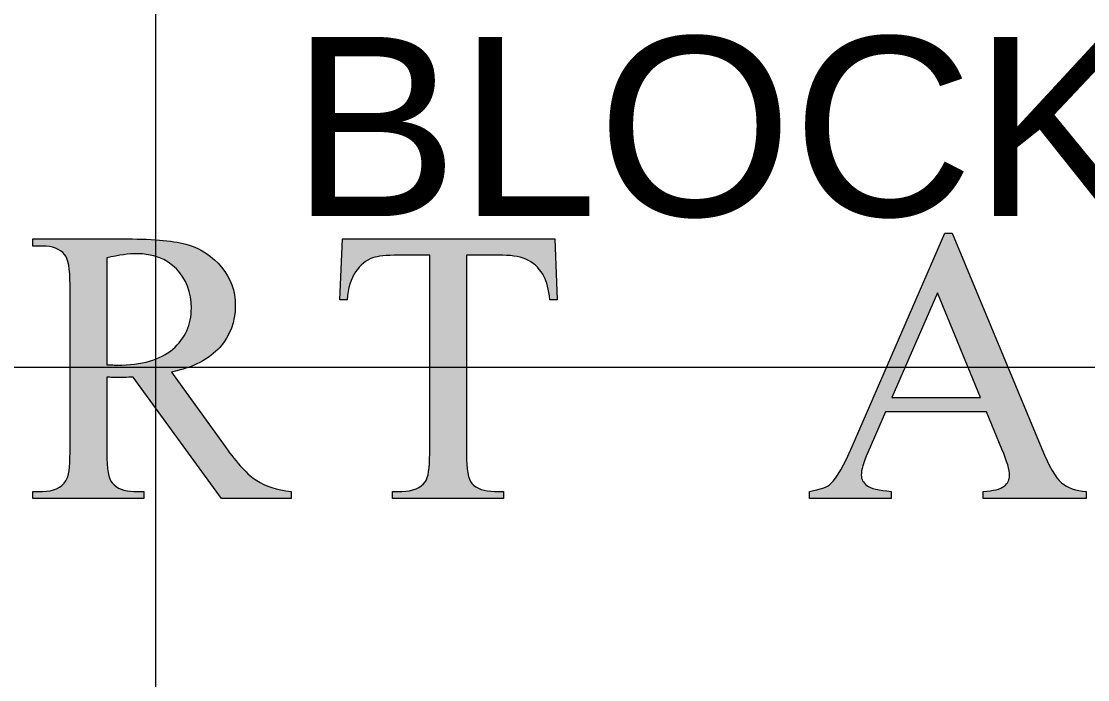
# Model space of a CAD drawing. Header units: inches. Extents: x -9.4 to 19.3, y -1.6 to 20.4.
# Drawn here: x 10.93 to 11.487, y 1.837 to 2.181 of the extents above; entities that cross this region are included whole.
import ezdxf

# ---------------------------------------------------------------- set-up
doc = ezdxf.new("R2010")
doc.units = ezdxf.units.IN
doc.header["$MEASUREMENT"] = 0
doc.linetypes.add('DASHEDX2', pattern=[1.5, 1, -0.5])
doc.layers.add('G-Anno-Nplt', color=5, linetype='Continuous', lineweight=0, plot=False)
doc.layers.add('G-Anno-RAMSA', color=5, linetype='Continuous', lineweight=0)
doc.styles.add('Sans', font='swissl.ttf')

# ---------------------------------------------------------------- blocks, each defined once
blk = doc.blocks.new('*U22')
h = blk.add_hatch(color=0)
h.paths.add_polyline_path([(1.49141, 0.88944), (1.55336, 0.88944), (1.52322, 0.9625)], flags=16)
edge = h.paths.add_edge_path()
edge.add_spline(control_points=[(1.56822, 0.85344), (1.56822, 0.85344), (1.55747, 0.87949), (1.55747, 0.87949)], knot_values=[21, 21, 21, 21, 22, 22, 22, 22], degree=3, periodic=0)
edge.add_spline(control_points=[(1.55747, 0.87949), (1.55747, 0.87949), (1.48708, 0.87949), (1.48708, 0.87949)], knot_values=[0, 0, 0, 0, 1, 1, 1, 1], degree=3, periodic=0)
edge.add_spline(control_points=[(1.48708, 0.87949), (1.48708, 0.87949), (1.4747, 0.85105), (1.4747, 0.85105)], knot_values=[1, 1, 1, 1, 2, 2, 2, 2], degree=3, periodic=0)
edge.add_spline(control_points=[(1.4747, 0.85105), (1.47168, 0.84404), (1.47017, 0.8388), (1.47017, 0.83535), (1.47017, 0.83259), (1.47148, 0.83017), (1.4741, 0.82809)], knot_values=[2, 2, 2, 2, 3, 3, 3, 4, 4, 4, 4], degree=3, periodic=0)
edge.add_spline(control_points=[(1.4741, 0.82809), (1.47672, 0.826), (1.48239, 0.82465), (1.4911, 0.82403)], knot_values=[4, 4, 4, 4, 5, 5, 5, 5], degree=3, periodic=0)
edge.add_spline(control_points=[(1.4911, 0.82403), (1.4911, 0.82403), (1.4911, 0.81905), (1.4911, 0.81905)], knot_values=[5, 5, 5, 5, 6, 6, 6, 6], degree=3, periodic=0)
edge.add_spline(control_points=[(1.4911, 0.81905), (1.4911, 0.81905), (1.43412, 0.81905), (1.43412, 0.81905)], knot_values=[6, 6, 6, 6, 7, 7, 7, 7], degree=3, periodic=0)
edge.add_spline(control_points=[(1.43412, 0.81905), (1.43412, 0.81905), (1.43412, 0.82403), (1.43412, 0.82403)], knot_values=[7, 7, 7, 7, 8, 8, 8, 8], degree=3, periodic=0)
edge.add_spline(control_points=[(1.43412, 0.82403), (1.44167, 0.82537), (1.44656, 0.82711), (1.44878, 0.82926)], knot_values=[8, 8, 8, 8, 9, 9, 9, 9], degree=3, periodic=0)
edge.add_spline(control_points=[(1.44878, 0.82926), (1.45331, 0.83355), (1.45834, 0.84227), (1.46385, 0.85542)], knot_values=[9, 9, 9, 9, 10, 10, 10, 10], degree=3, periodic=0)
edge.add_spline(control_points=[(1.46385, 0.85542), (1.46385, 0.85542), (1.52851, 1.00391), (1.52851, 1.00391)], knot_values=[10, 10, 10, 10, 11, 11, 11, 11], degree=3, periodic=0)
edge.add_spline(control_points=[(1.52851, 1.00391), (1.52851, 1.00391), (1.53352, 1.00391), (1.53352, 1.00391)], knot_values=[11, 11, 11, 11, 12, 12, 12, 12], degree=3, periodic=0)
edge.add_spline(control_points=[(1.53352, 1.00391), (1.53352, 1.00391), (1.59592, 0.85358), (1.59592, 0.85358)], knot_values=[12, 12, 12, 12, 13, 13, 13, 13], degree=3, periodic=0)
edge.add_spline(control_points=[(1.59592, 0.85358), (1.60099, 0.84151), (1.60559, 0.83368), (1.60972, 0.83009), (1.61385, 0.82649), (1.61961, 0.82448), (1.62698, 0.82403)], knot_values=[13, 13, 13, 13, 14, 14, 14, 15, 15, 15, 15], degree=3, periodic=0)
edge.add_spline(control_points=[(1.62698, 0.82403), (1.62698, 0.82403), (1.62698, 0.81905), (1.62698, 0.81905)], knot_values=[15, 15, 15, 15, 16, 16, 16, 16], degree=3, periodic=0)
edge.add_spline(control_points=[(1.62698, 0.81905), (1.62698, 0.81905), (1.55515, 0.81905), (1.55515, 0.81905)], knot_values=[16, 16, 16, 16, 17, 17, 17, 17], degree=3, periodic=0)
edge.add_spline(control_points=[(1.55515, 0.81905), (1.55515, 0.81905), (1.55515, 0.82403), (1.55515, 0.82403)], knot_values=[17, 17, 17, 17, 18, 18, 18, 18], degree=3, periodic=0)
edge.add_spline(control_points=[(1.55515, 0.82403), (1.56235, 0.82438), (1.56722, 0.82558), (1.56975, 0.82761), (1.57228, 0.82964), (1.57355, 0.83211), (1.57355, 0.83503), (1.57355, 0.83891), (1.57177, 0.84505), (1.56822, 0.85344)], knot_values=[18, 18, 18, 18, 19, 19, 19, 20, 20, 20, 21, 21, 21, 21], degree=3, periodic=0)
h = blk.add_hatch(color=0)
edge = h.paths.add_edge_path(flags=16)
edge.add_spline(control_points=[(0.94434, 0.98685), (0.94434, 0.98685), (0.94434, 0.91219), (0.94434, 0.91219)], knot_values=[7, 7, 7, 7, 8, 8, 8, 8], degree=3, periodic=0)
edge.add_spline(control_points=[(0.94434, 0.91219), (0.94602, 0.91219), (0.94746, 0.91217), (0.9487, 0.91213), (0.94993, 0.91208), (0.95094, 0.91206), (0.95174, 0.91206), (0.96881, 0.91206), (0.98168, 0.91578), (0.99035, 0.92322)], knot_values=[0, 0, 0, 0, 1, 1, 1, 2, 2, 2, 3, 3, 3, 3], degree=3, periodic=0)
edge.add_spline(control_points=[(0.99035, 0.92322), (0.99902, 0.93067), (1.00335, 0.94016), (1.00335, 0.95168), (1.00335, 0.96293), (0.99986, 0.97208), (0.99286, 0.97912), (0.98586, 0.98616), (0.9766, 0.98969), (0.96507, 0.98969), (0.95996, 0.98969), (0.95305, 0.98874), (0.94434, 0.98685)], knot_values=[3, 3, 3, 3, 4, 4, 4, 5, 5, 5, 6, 6, 6, 7, 7, 7, 7], degree=3, periodic=0)
edge = h.paths.add_edge_path()
edge.add_spline(control_points=[(1.07283, 0.82403), (1.07283, 0.82403), (1.07283, 0.81905), (1.07283, 0.81905)], knot_values=[29, 29, 29, 29, 30, 30, 30, 30], degree=3, periodic=0)
edge.add_spline(control_points=[(1.07283, 0.81905), (1.07283, 0.81905), (1.02435, 0.81905), (1.02435, 0.81905)], knot_values=[0, 0, 0, 0, 1, 1, 1, 1], degree=3, periodic=0)
edge.add_spline(control_points=[(1.02435, 0.81905), (1.02435, 0.81905), (0.96287, 0.90366), (0.96287, 0.90366)], knot_values=[1, 1, 1, 1, 2, 2, 2, 2], degree=3, periodic=0)
edge.add_spline(control_points=[(0.96287, 0.90366), (0.95844, 0.90348), (0.95482, 0.90339), (0.95204, 0.90339), (0.95091, 0.90339), (0.94969, 0.90342), (0.94839, 0.90346), (0.94708, 0.90351), (0.94573, 0.90357), (0.94434, 0.90366)], knot_values=[2, 2, 2, 2, 3, 3, 3, 4, 4, 4, 5, 5, 5, 5], degree=3, periodic=0)
edge.add_spline(control_points=[(0.94434, 0.90366), (0.94434, 0.90366), (0.94434, 0.85105), (0.94434, 0.85105)], knot_values=[5, 5, 5, 5, 6, 6, 6, 6], degree=3, periodic=0)
edge.add_spline(control_points=[(0.94434, 0.85105), (0.94434, 0.83969), (0.94558, 0.83264), (0.94807, 0.82989)], knot_values=[6, 6, 6, 6, 7, 7, 7, 7], degree=3, periodic=0)
edge.add_spline(control_points=[(0.94807, 0.82989), (0.95144, 0.82598), (0.9565, 0.82403), (0.96324, 0.82403)], knot_values=[7, 7, 7, 7, 8, 8, 8, 8], degree=3, periodic=0)
edge.add_spline(control_points=[(0.96324, 0.82403), (0.96324, 0.82403), (0.97029, 0.82403), (0.97029, 0.82403)], knot_values=[8, 8, 8, 8, 9, 9, 9, 9], degree=3, periodic=0)
edge.add_spline(control_points=[(0.97029, 0.82403), (0.97029, 0.82403), (0.97029, 0.81905), (0.97029, 0.81905)], knot_values=[9, 9, 9, 9, 10, 10, 10, 10], degree=3, periodic=0)
edge.add_spline(control_points=[(0.97029, 0.81905), (0.97029, 0.81905), (0.8928, 0.81905), (0.8928, 0.81905)], knot_values=[10, 10, 10, 10, 11, 11, 11, 11], degree=3, periodic=0)
edge.add_spline(control_points=[(0.8928, 0.81905), (0.8928, 0.81905), (0.8928, 0.82403), (0.8928, 0.82403)], knot_values=[11, 11, 11, 11, 12, 12, 12, 12], degree=3, periodic=0)
edge.add_spline(control_points=[(0.8928, 0.82403), (0.8928, 0.82403), (0.89958, 0.82403), (0.89958, 0.82403)], knot_values=[12, 12, 12, 12, 13, 13, 13, 13], degree=3, periodic=0)
edge.add_spline(control_points=[(0.89958, 0.82403), (0.90721, 0.82403), (0.91267, 0.82651), (0.91595, 0.83149)], knot_values=[13, 13, 13, 13, 14, 14, 14, 14], degree=3, periodic=0)
edge.add_spline(control_points=[(0.91595, 0.83149), (0.91781, 0.83424), (0.91875, 0.84076), (0.91875, 0.85105)], knot_values=[14, 14, 14, 14, 15, 15, 15, 15], degree=3, periodic=0)
edge.add_spline(control_points=[(0.91875, 0.85105), (0.91875, 0.85105), (0.91875, 0.96801), (0.91875, 0.96801)], knot_values=[15, 15, 15, 15, 16, 16, 16, 16], degree=3, periodic=0)
edge.add_spline(control_points=[(0.91875, 0.96801), (0.91875, 0.97936), (0.9175, 0.98641), (0.91502, 0.98917)], knot_values=[16, 16, 16, 16, 17, 17, 17, 17], degree=3, periodic=0)
edge.add_spline(control_points=[(0.91502, 0.98917), (0.91156, 0.99307), (0.90642, 0.99502), (0.89958, 0.99502)], knot_values=[17, 17, 17, 17, 18, 18, 18, 18], degree=3, periodic=0)
edge.add_spline(control_points=[(0.89958, 0.99502), (0.89958, 0.99502), (0.8928, 0.99502), (0.8928, 0.99502)], knot_values=[18, 18, 18, 18, 19, 19, 19, 19], degree=3, periodic=0)
edge.add_spline(control_points=[(0.8928, 0.99502), (0.8928, 0.99502), (0.8928, 1), (0.8928, 1)], knot_values=[19, 19, 19, 19, 20, 20, 20, 20], degree=3, periodic=0)
edge.add_spline(control_points=[(0.8928, 1), (0.8928, 1), (0.95869, 1), (0.95869, 1)], knot_values=[20, 20, 20, 20, 21, 21, 21, 21], degree=3, periodic=0)
edge.add_spline(control_points=[(0.95869, 1), (0.9779, 1), (0.99206, 0.99859), (1.00118, 0.9958)], knot_values=[21, 21, 21, 21, 22, 22, 22, 22], degree=3, periodic=0)
edge.add_spline(control_points=[(1.00118, 0.9958), (1.01029, 0.99299), (1.01803, 0.98782), (1.02439, 0.9803)], knot_values=[22, 22, 22, 22, 23, 23, 23, 23], degree=3, periodic=0)
edge.add_spline(control_points=[(1.02439, 0.9803), (1.03074, 0.97278), (1.03393, 0.96381), (1.03393, 0.9534), (1.03393, 0.94227), (1.03031, 0.93261), (1.02306, 0.92442)], knot_values=[23, 23, 23, 23, 24, 24, 24, 25, 25, 25, 25], degree=3, periodic=0)
edge.add_spline(control_points=[(1.02306, 0.92442), (1.01582, 0.91623), (1.00459, 0.91044), (0.9894, 0.90707)], knot_values=[25, 25, 25, 25, 26, 26, 26, 26], degree=3, periodic=0)
edge.add_spline(control_points=[(0.9894, 0.90707), (0.9894, 0.90707), (1.02684, 0.85529), (1.02684, 0.85529)], knot_values=[26, 26, 26, 26, 27, 27, 27, 27], degree=3, periodic=0)
edge.add_spline(control_points=[(1.02684, 0.85529), (1.03537, 0.84336), (1.0427, 0.83543), (1.04884, 0.83151)], knot_values=[27, 27, 27, 27, 28, 28, 28, 28], degree=3, periodic=0)
edge.add_spline(control_points=[(1.04884, 0.83151), (1.05497, 0.82759), (1.06297, 0.8251), (1.07283, 0.82403)], knot_values=[28, 28, 28, 28, 29, 29, 29, 29], degree=3, periodic=0)
h = blk.add_hatch(color=0)
edge = h.paths.add_edge_path()
edge.add_spline(control_points=[(1.10863, 1), (1.10863, 1), (1.25651, 1), (1.25651, 1)], knot_values=[23, 23, 23, 23, 24, 24, 24, 24], degree=3, periodic=0)
edge.add_spline(control_points=[(1.25651, 1), (1.25651, 1), (1.25829, 0.95756), (1.25829, 0.95756)], knot_values=[0, 0, 0, 0, 1, 1, 1, 1], degree=3, periodic=0)
edge.add_spline(control_points=[(1.25829, 0.95756), (1.25829, 0.95756), (1.25322, 0.95756), (1.25322, 0.95756)], knot_values=[1, 1, 1, 1, 2, 2, 2, 2], degree=3, periodic=0)
edge.add_spline(control_points=[(1.25322, 0.95756), (1.25224, 0.96503), (1.25092, 0.97036), (1.24924, 0.97356)], knot_values=[2, 2, 2, 2, 3, 3, 3, 3], degree=3, periodic=0)
edge.add_spline(control_points=[(1.24924, 0.97356), (1.2465, 0.97871), (1.24286, 0.98251), (1.2383, 0.98496), (1.23375, 0.9874), (1.22776, 0.98862), (1.22034, 0.98862)], knot_values=[3, 3, 3, 3, 4, 4, 4, 5, 5, 5, 5], degree=3, periodic=0)
edge.add_spline(control_points=[(1.22034, 0.98862), (1.22034, 0.98862), (1.19501, 0.98862), (1.19501, 0.98862)], knot_values=[5, 5, 5, 5, 6, 6, 6, 6], degree=3, periodic=0)
edge.add_spline(control_points=[(1.19501, 0.98862), (1.19501, 0.98862), (1.19501, 0.85034), (1.19501, 0.85034)], knot_values=[6, 6, 6, 6, 7, 7, 7, 7], degree=3, periodic=0)
edge.add_spline(control_points=[(1.19501, 0.85034), (1.19501, 0.83926), (1.19623, 0.83236), (1.19868, 0.82961)], knot_values=[7, 7, 7, 7, 8, 8, 8, 8], degree=3, periodic=0)
edge.add_spline(control_points=[(1.19868, 0.82961), (1.20212, 0.82589), (1.20742, 0.82403), (1.21457, 0.82403)], knot_values=[8, 8, 8, 8, 9, 9, 9, 9], degree=3, periodic=0)
edge.add_spline(control_points=[(1.21457, 0.82403), (1.21457, 0.82403), (1.22096, 0.82403), (1.22096, 0.82403)], knot_values=[9, 9, 9, 9, 10, 10, 10, 10], degree=3, periodic=0)
edge.add_spline(control_points=[(1.22096, 0.82403), (1.22096, 0.82403), (1.22096, 0.81905), (1.22096, 0.81905)], knot_values=[10, 10, 10, 10, 11, 11, 11, 11], degree=3, periodic=0)
edge.add_spline(control_points=[(1.22096, 0.81905), (1.22096, 0.81905), (1.14346, 0.81905), (1.14346, 0.81905)], knot_values=[11, 11, 11, 11, 12, 12, 12, 12], degree=3, periodic=0)
edge.add_spline(control_points=[(1.14346, 0.81905), (1.14346, 0.81905), (1.14346, 0.82403), (1.14346, 0.82403)], knot_values=[12, 12, 12, 12, 13, 13, 13, 13], degree=3, periodic=0)
edge.add_spline(control_points=[(1.14346, 0.82403), (1.14346, 0.82403), (1.14995, 0.82403), (1.14995, 0.82403)], knot_values=[13, 13, 13, 13, 14, 14, 14, 14], degree=3, periodic=0)
edge.add_spline(control_points=[(1.14995, 0.82403), (1.1577, 0.82403), (1.1632, 0.82633), (1.16644, 0.83094)], knot_values=[14, 14, 14, 14, 15, 15, 15, 15], degree=3, periodic=0)
edge.add_spline(control_points=[(1.16644, 0.83094), (1.16842, 0.83377), (1.16941, 0.84024), (1.16941, 0.85034)], knot_values=[15, 15, 15, 15, 16, 16, 16, 16], degree=3, periodic=0)
edge.add_spline(control_points=[(1.16941, 0.85034), (1.16941, 0.85034), (1.16941, 0.98862), (1.16941, 0.98862)], knot_values=[16, 16, 16, 16, 17, 17, 17, 17], degree=3, periodic=0)
edge.add_spline(control_points=[(1.16941, 0.98862), (1.16941, 0.98862), (1.14767, 0.98862), (1.14767, 0.98862)], knot_values=[17, 17, 17, 17, 18, 18, 18, 18], degree=3, periodic=0)
edge.add_spline(control_points=[(1.14767, 0.98862), (1.13921, 0.98862), (1.13321, 0.988), (1.12965, 0.98676)], knot_values=[18, 18, 18, 18, 19, 19, 19, 19], degree=3, periodic=0)
edge.add_spline(control_points=[(1.12965, 0.98676), (1.12503, 0.98507), (1.12107, 0.98183), (1.11778, 0.97703)], knot_values=[19, 19, 19, 19, 20, 20, 20, 20], degree=3, periodic=0)
edge.add_spline(control_points=[(1.11778, 0.97703), (1.11449, 0.97223), (1.11254, 0.96574), (1.11191, 0.95756)], knot_values=[20, 20, 20, 20, 21, 21, 21, 21], degree=3, periodic=0)
edge.add_spline(control_points=[(1.11191, 0.95756), (1.11191, 0.95756), (1.10685, 0.95756), (1.10685, 0.95756)], knot_values=[21, 21, 21, 21, 22, 22, 22, 22], degree=3, periodic=0)
edge.add_spline(control_points=[(1.10685, 0.95756), (1.10685, 0.95756), (1.10863, 1), (1.10863, 1)], knot_values=[22, 22, 22, 22, 23, 23, 23, 23], degree=3, periodic=0)
at = {"color": 0}
for p, q in [((1.52322, 0.9625), (1.49141, 0.88944)), ((1.55336, 0.88944), (1.52322, 0.9625)), ((1.49141, 0.88944), (1.55336, 0.88944))]:
    blk.add_line(p, q, dxfattribs=at)
for points in [[(1.46385, 0.85542), (1.46385, 0.85542), (1.52851, 1.00391), (1.52851, 1.00391)], [(1.52851, 1.00391), (1.52851, 1.00391), (1.53352, 1.00391), (1.53352, 1.00391)], [(1.53352, 1.00391), (1.53352, 1.00391), (1.59592, 0.85358), (1.59592, 0.85358)], [(0.8928, 0.99502), (0.8928, 0.99502), (0.8928, 1), (0.8928, 1)], [(0.8928, 1), (0.8928, 1), (0.95869, 1), (0.95869, 1)], [(0.95869, 1), (0.9779, 1), (0.99206, 0.99859), (1.00118, 0.9958)], [(1.10685, 0.95756), (1.10685, 0.95756), (1.10863, 1), (1.10863, 1)], [(1.10863, 1), (1.10863, 1), (1.25651, 1), (1.25651, 1)], [(1.25651, 1), (1.25651, 1), (1.25829, 0.95756), (1.25829, 0.95756)], [(0.89958, 0.99502), (0.89958, 0.99502), (0.8928, 0.99502), (0.8928, 0.99502)], [(0.91502, 0.98917), (0.91156, 0.99307), (0.90642, 0.99502), (0.89958, 0.99502)], [(0.91875, 0.96801), (0.91875, 0.97936), (0.9175, 0.98641), (0.91502, 0.98917)], [(1.00118, 0.9958), (1.01029, 0.99299), (1.01803, 0.98782), (1.02439, 0.9803)], [(1.14767, 0.98862), (1.13921, 0.98862), (1.13321, 0.988), (1.12965, 0.98676)], [(1.16941, 0.98862), (1.16941, 0.98862), (1.14767, 0.98862), (1.14767, 0.98862)], [(1.16941, 0.85034), (1.16941, 0.85034), (1.16941, 0.98862), (1.16941, 0.98862)], [(1.22034, 0.98862), (1.22034, 0.98862), (1.19501, 0.98862), (1.19501, 0.98862)], [(1.19501, 0.98862), (1.19501, 0.98862), (1.19501, 0.85034), (1.19501, 0.85034)], [(0.94434, 0.98685), (0.94434, 0.98685), (0.94434, 0.91219), (0.94434, 0.91219)], [(1.12965, 0.98676), (1.12503, 0.98507), (1.12107, 0.98183), (1.11778, 0.97703)], [(1.11778, 0.97703), (1.11449, 0.97223), (1.11254, 0.96574), (1.11191, 0.95756)], [(1.25322, 0.95756), (1.25224, 0.96503), (1.25092, 0.97036), (1.24924, 0.97356)], [(0.91875, 0.85105), (0.91875, 0.85105), (0.91875, 0.96801), (0.91875, 0.96801)], [(1.11191, 0.95756), (1.11191, 0.95756), (1.10685, 0.95756), (1.10685, 0.95756)], [(1.25829, 0.95756), (1.25829, 0.95756), (1.25322, 0.95756), (1.25322, 0.95756)], [(1.02306, 0.92442), (1.01582, 0.91623), (1.00459, 0.91044), (0.9894, 0.90707)], [(0.9894, 0.90707), (0.9894, 0.90707), (1.02684, 0.85529), (1.02684, 0.85529)], [(0.94434, 0.90366), (0.94434, 0.90366), (0.94434, 0.85105), (0.94434, 0.85105)], [(1.02435, 0.81905), (1.02435, 0.81905), (0.96287, 0.90366), (0.96287, 0.90366)], [(1.48708, 0.87949), (1.48708, 0.87949), (1.4747, 0.85105), (1.4747, 0.85105)], [(1.55747, 0.87949), (1.55747, 0.87949), (1.48708, 0.87949), (1.48708, 0.87949)], [(1.56822, 0.85344), (1.56822, 0.85344), (1.55747, 0.87949), (1.55747, 0.87949)], [(1.02684, 0.85529), (1.03537, 0.84336), (1.0427, 0.83543), (1.04884, 0.83151)], [(1.44878, 0.82926), (1.45331, 0.83355), (1.45834, 0.84227), (1.46385, 0.85542)], [(0.91595, 0.83149), (0.91781, 0.83424), (0.91875, 0.84076), (0.91875, 0.85105)], [(0.94434, 0.85105), (0.94434, 0.83969), (0.94558, 0.83264), (0.94807, 0.82989)], [(1.16644, 0.83094), (1.16842, 0.83377), (1.16941, 0.84024), (1.16941, 0.85034)], [(1.19501, 0.85034), (1.19501, 0.83926), (1.19623, 0.83236), (1.19868, 0.82961)], [(0.89958, 0.82403), (0.90721, 0.82403), (0.91267, 0.82651), (0.91595, 0.83149)], [(0.94807, 0.82989), (0.95144, 0.82598), (0.9565, 0.82403), (0.96324, 0.82403)], [(1.04884, 0.83151), (1.05497, 0.82759), (1.06297, 0.8251), (1.07283, 0.82403)], [(1.14995, 0.82403), (1.1577, 0.82403), (1.1632, 0.82633), (1.16644, 0.83094)], [(1.19868, 0.82961), (1.20212, 0.82589), (1.20742, 0.82403), (1.21457, 0.82403)], [(1.43412, 0.82403), (1.44167, 0.82537), (1.44656, 0.82711), (1.44878, 0.82926)], [(1.4741, 0.82809), (1.47672, 0.826), (1.48239, 0.82465), (1.4911, 0.82403)], [(0.8928, 0.81905), (0.8928, 0.81905), (0.8928, 0.82403), (0.8928, 0.82403)], [(0.8928, 0.82403), (0.8928, 0.82403), (0.89958, 0.82403), (0.89958, 0.82403)], [(0.97029, 0.81905), (0.97029, 0.81905), (0.8928, 0.81905), (0.8928, 0.81905)], [(0.96324, 0.82403), (0.96324, 0.82403), (0.97029, 0.82403), (0.97029, 0.82403)], [(0.97029, 0.82403), (0.97029, 0.82403), (0.97029, 0.81905), (0.97029, 0.81905)], [(1.07283, 0.81905), (1.07283, 0.81905), (1.02435, 0.81905), (1.02435, 0.81905)], [(1.07283, 0.82403), (1.07283, 0.82403), (1.07283, 0.81905), (1.07283, 0.81905)], [(1.14346, 0.81905), (1.14346, 0.81905), (1.14346, 0.82403), (1.14346, 0.82403)], [(1.14346, 0.82403), (1.14346, 0.82403), (1.14995, 0.82403), (1.14995, 0.82403)], [(1.22096, 0.81905), (1.22096, 0.81905), (1.14346, 0.81905), (1.14346, 0.81905)], [(1.21457, 0.82403), (1.21457, 0.82403), (1.22096, 0.82403), (1.22096, 0.82403)], [(1.22096, 0.82403), (1.22096, 0.82403), (1.22096, 0.81905), (1.22096, 0.81905)], [(1.43412, 0.81905), (1.43412, 0.81905), (1.43412, 0.82403), (1.43412, 0.82403)], [(1.4911, 0.81905), (1.4911, 0.81905), (1.43412, 0.81905), (1.43412, 0.81905)], [(1.4911, 0.82403), (1.4911, 0.82403), (1.4911, 0.81905), (1.4911, 0.81905)], [(1.55515, 0.81905), (1.55515, 0.81905), (1.55515, 0.82403), (1.55515, 0.82403)], [(1.62698, 0.81905), (1.62698, 0.81905), (1.55515, 0.81905), (1.55515, 0.81905)], [(1.62698, 0.82403), (1.62698, 0.82403), (1.62698, 0.81905), (1.62698, 0.81905)]]:
    blk.add_open_spline(points, degree=3, dxfattribs=at)
for points, knots in [([(0.99035, 0.92322), (0.99902, 0.93067), (1.00335, 0.94016), (1.00335, 0.95168), (1.00335, 0.96293), (0.99986, 0.97208), (0.99286, 0.97912), (0.98586, 0.98616), (0.9766, 0.98969), (0.96507, 0.98969), (0.95996, 0.98969), (0.95305, 0.98874), (0.94434, 0.98685)], [3, 3, 3, 3, 4, 4, 4, 5, 5, 5, 6, 6, 6, 7, 7, 7, 7]), ([(1.24924, 0.97356), (1.2465, 0.97871), (1.24286, 0.98251), (1.2383, 0.98496), (1.23375, 0.9874), (1.22776, 0.98862), (1.22034, 0.98862)], [3, 3, 3, 3, 4, 4, 4, 5, 5, 5, 5]), ([(1.02439, 0.9803), (1.03074, 0.97278), (1.03393, 0.96381), (1.03393, 0.9534), (1.03393, 0.94227), (1.03031, 0.93261), (1.02306, 0.92442)], [23, 23, 23, 23, 24, 24, 24, 25, 25, 25, 25]), ([(0.94434, 0.91219), (0.94602, 0.91219), (0.94746, 0.91217), (0.9487, 0.91213), (0.94993, 0.91208), (0.95094, 0.91206), (0.95174, 0.91206), (0.96881, 0.91206), (0.98168, 0.91578), (0.99035, 0.92322)], [0, 0, 0, 0, 1, 1, 1, 2, 2, 2, 3, 3, 3, 3]), ([(0.96287, 0.90366), (0.95844, 0.90348), (0.95482, 0.90339), (0.95204, 0.90339), (0.95091, 0.90339), (0.94969, 0.90342), (0.94839, 0.90346), (0.94708, 0.90351), (0.94573, 0.90357), (0.94434, 0.90366)], [2, 2, 2, 2, 3, 3, 3, 4, 4, 4, 5, 5, 5, 5]), ([(1.4747, 0.85105), (1.47168, 0.84404), (1.47017, 0.8388), (1.47017, 0.83535), (1.47017, 0.83259), (1.47148, 0.83017), (1.4741, 0.82809)], [2, 2, 2, 2, 3, 3, 3, 4, 4, 4, 4]), ([(1.55515, 0.82403), (1.56235, 0.82438), (1.56722, 0.82558), (1.56975, 0.82761), (1.57228, 0.82964), (1.57355, 0.83211), (1.57355, 0.83503), (1.57355, 0.83891), (1.57177, 0.84505), (1.56822, 0.85344)], [18, 18, 18, 18, 19, 19, 19, 20, 20, 20, 21, 21, 21, 21]), ([(1.59592, 0.85358), (1.60099, 0.84151), (1.60559, 0.83368), (1.60972, 0.83009), (1.61385, 0.82649), (1.61961, 0.82448), (1.62698, 0.82403)], [13, 13, 13, 13, 14, 14, 14, 15, 15, 15, 15])]:
    blk.add_open_spline(points, degree=3, knots=knots, dxfattribs=at)

msp = doc.modelspace()

# ---------------------------------------------------------------- linework, layer by layer
at = {"layer": 'G-Anno-Nplt'}
for p, q in [((11, 0), (11, 6)), ((0, 2), (12, 2))]:
    msp.add_line(p, q, dxfattribs=at)

# ---------------------------------------------------------------- block references
at = {"layer": 'G-Anno-RAMSA', "linetype": 'DASHEDX2', "xscale": 0.75, "yscale": 0.75, "zscale": 0.75}
msp.add_blockref('*U22', (10.26607, 1.31701), dxfattribs=at)

# ---------------------------------------------------------------- texts
at = {"layer": 'G-Anno-Nplt', "insert": (11.5, 2.12513), "char_height": 0.09375, "attachment_point": 5, "style": 'Sans'}
msp.add_mtext_dynamic_manual_height_columns('BLOCK NAME', width=1, gutter_width=0.46875, heights=[0], dxfattribs=at)

doc.saveas('drawing.dxf')
